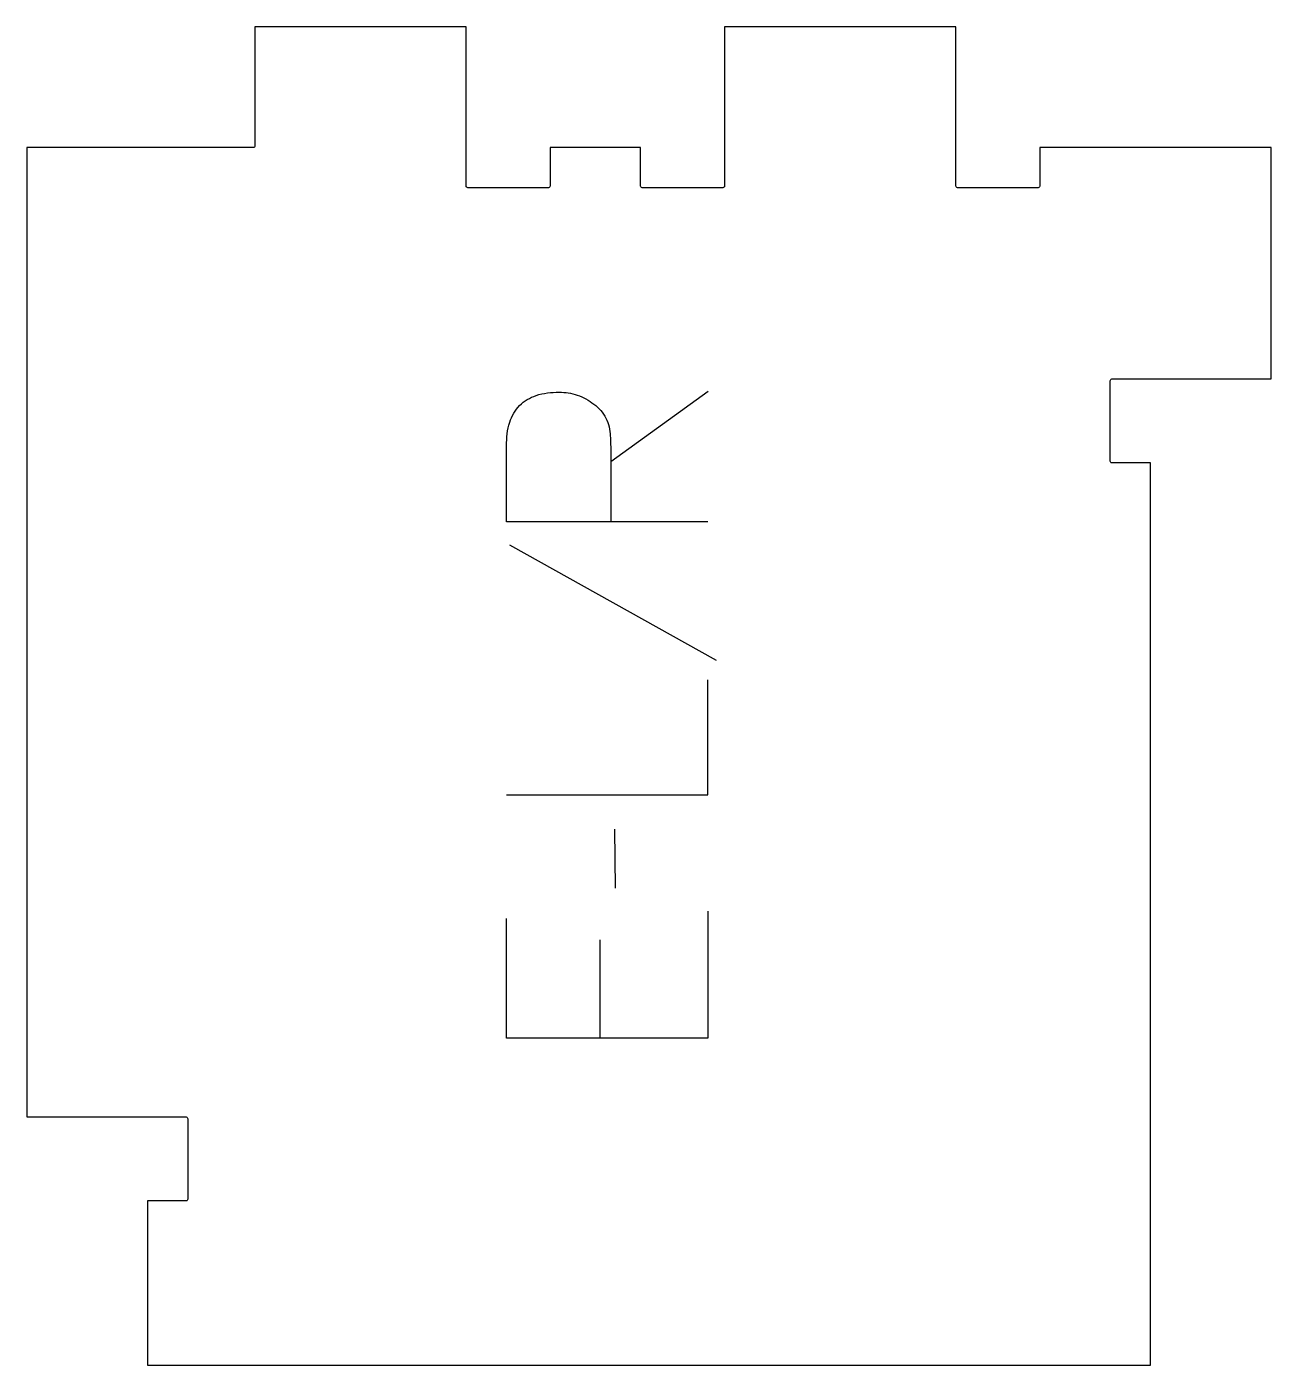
# Model space of a CAD drawing. Extents: x 0 to 186, y 0 to 200.
import ezdxf

# ---------------------------------------------------------------- set-up
doc = ezdxf.new("R2010")
doc.units = 0
doc.layers.add('1_ANYTOOL_1MMDEEP_LABELS_S', color=2, linetype='CONTINUOUS')
doc.layers.add('4_ANYTOOL_CUTTHROUGH_OUTSI', color=5, linetype='CONTINUOUS')

msp = doc.modelspace()

# ---------------------------------------------------------------- linework, layer by layer
at = {"layer": '1_ANYTOOL_1MMDEEP_LABELS_S'}
for p, q in [((87.064582, 134.708066), (101.550296, 145.165209)), ((71.978867, 122.279495), (102.750296, 105.09378)), ((87.621724, 79.89378), (87.707439, 71.108066)), ((85.43601, 63.39378), (85.43601, 48.736637))]:
    msp.add_line(p, q, dxfattribs=at)
msp.add_lwpolyline([(101.507439, 125.708066), (71.507439, 125.708066), (71.507439, 137.065209, -0.030274), (71.614454, 138.831022, -0.049), (71.997617, 140.552709, -0.050774), (72.590073, 141.885232, -0.06445), (73.468153, 143.04378, -0.0646), (74.604184, 143.933692, -0.052254), (75.919046, 144.538423, -0.050381), (77.611594, 144.927559, -0.031337), (79.350296, 145.036637, -0.040022), (80.724353, 144.926477, -0.042626), (82.06101, 144.591995, -0.04247), (83.35073, 144.02331, -0.036572), (84.53601, 143.258066, -0.051097), (85.549965, 142.316288, -0.061981), (86.325296, 141.174137, -0.061813), (86.801796, 139.865135, -0.049309), (86.978867, 138.479495, -0.003273), (87.016559, 137.611844, -0.003121), (87.043153, 136.74378, -0.003882), (87.060072, 135.725999, -0.002215), (87.064582, 134.708066), (87.064582, 125.750923)], format="xyb", dxfattribs=at)
for points in [[(71.507439, 85.036637), (101.507439, 85.036637), (101.507439, 102.136637)], [(101.507439, 67.679495), (101.507439, 48.736637), (71.507439, 48.736637), (71.507439, 66.565209)]]:
    msp.add_lwpolyline(points, dxfattribs=at)
at = {"layer": '4_ANYTOOL_CUTTHROUGH_OUTSI'}
msp.add_lwpolyline([(151, 181.5), (151, 175.75, -0.414214), (150.75, 175.5), (138.75, 175.5, -0.414214), (138.5, 175.75), (138.5, 199.5), (104, 199.5), (104, 175.75, -0.414214), (103.75, 175.5), (91.75, 175.5, -0.414214), (91.5, 175.75), (91.5, 181.5), (78, 181.5), (78, 175.75, -0.414214), (77.75, 175.5), (65.75, 175.5, -0.414214), (65.5, 175.75), (65.5, 199.5), (34, 199.5), (34, 181.75, -0.414214), (33.75, 181.5), (0, 181.5), (0, 37), (23.75, 37, -0.414214), (24, 36.75), (24, 24.75, -0.414214), (23.75, 24.5), (18, 24.5), (18, 0), (167.5, 0), (167.5, 134.5), (161.75, 134.5, -0.414214), (161.5, 134.75), (161.5, 146.75, -0.414214), (161.75, 147), (185.5, 147), (185.5, 181.5)], format="xyb", close=True, dxfattribs=at)

doc.saveas('drawing.dxf')
